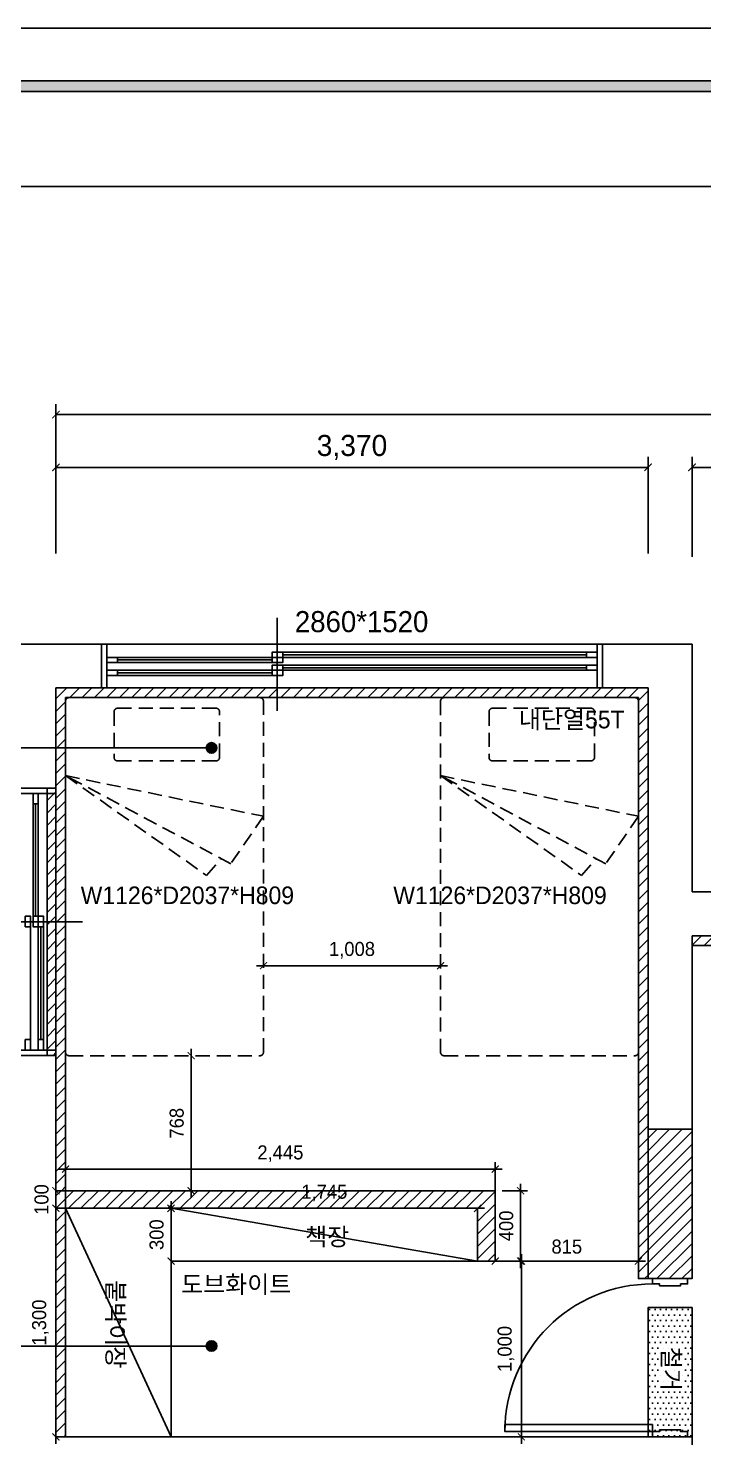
# Model space of a CAD drawing. Header units: inches. Extents: x 45519 to 207552, y -100391 to 47052.
# Drawn here: x 148790 to 152635, y 28388 to 36407 of the extents above; entities that cross this region are included whole.
import ezdxf
from ezdxf.enums import TextEntityAlignment as Align

# ---------------------------------------------------------------- set-up
doc = ezdxf.new("R2010")
doc.units = ezdxf.units.IN
doc.header["$LTSCALE"] = 100
doc.header["$MEASUREMENT"] = 0
doc.header["$PDSIZE"] = 700.071425
doc.linetypes.add('DH-HID2', pattern=[1.2, 0.8, -0.4])
for name, color, linetype in [('0-ELC TEXT', 7, 'Continuous'), ('03-WAL NEW', 3, 'Continuous'), ('07-DIM', 1, 'Continuous'), ('07-DIM WAL', 5, 'Continuous'), ('08-HAT', 8, 'Continuous'), ('2-con', 2, 'Continuous'), ('3.기호.계단선', 30, 'Continuous'), ('4-win', 4, 'Continuous'), ('7', 7, 'Continuous'), ('CO-BATH', 6, 'Continuous'), ('CO-DO-FR', 7, 'Continuous'), ('CO-DOOR', 8, 'Continuous'), ('F-SYM', 7, 'Continuous'), ('FORM(YOURNAME)-11', 1, 'Continuous'), ('FU-FURM', 251, 'DH-HID2'), ('도면층4', 4, 'Continuous'), ('도면층5', 5, 'Continuous'), ('설비', 140, 'Continuous')]:
    doc.layers.add(name, color=color, linetype=linetype)
doc.styles.add('HY 울릉도 L', font='')
doc.styles.add('YOURNAME', font='HY울릉도M.TTF')
doc.styles.add('마감재', font='stylu.ttf')
doc.styles.add('코레일둥고', font='Korail_Round_Gothic_Medium.ttf')
doc.styles.get('HY 울릉도 L').set_extended_font_data('HY울릉도L')
doc.dimstyles.new('40', dxfattribs={"dimscale": 40, "dimtxt": 2, "dimasz": 1, "dimexe": 1, "dimexo": 1, "dimgap": 1, "dimtad": 1, "dimdec": 0, "dimrnd": 0.05, "dimdsep": 46, "dimlunit": 6, "dimtxsty": 'HY 울릉도 L', "dimblk": 'ARCHTICK', "dimcen": 2.5, "dimdle": 1, "dimclrd": 133, "dimclre": 133, "dimclrt": 30, "dimadec": 0, "dimazin": 0, "dimtfac": 1, "dimtdec": 0, "dimtix": 1, "dimtmove": 2, "dimatfit": 3, "dimldrblk": 'ARCHTICK', "dimfxl": 0, "dimlwd": -1, "dimlwe": -1, "dimarcsym": 0})
doc.dimstyles.new('벽치수 Copy of DIM-50', dxfattribs={"dimscale": 60, "dimtxt": 2, "dimasz": 0.7, "dimexe": 1, "dimexo": 1, "dimgap": 0.7, "dimtad": 1, "dimdec": 0, "dimzin": 1, "dimdsep": 46, "dimlunit": 6, "dimtxsty": '마감재', "dimblk": 'ARCHTICK', "dimcen": -0.09, "dimclrd": 1, "dimclre": 1, "dimclrt": 3, "dimadec": 0, "dimazin": 0, "dimtfac": 1, "dimtdec": 0, "dimtix": 1, "dimtmove": 2, "dimatfit": 0, "dimldrblk": 'ARCHTICK', "dimfxl": 0, "dimtolj": 1, "dimtzin": 0, "dimarcsym": 0})
pattern_1 = [(45, (18351.733, 0), (-35.355339, 35.355339), [])]

# ---------------------------------------------------------------- blocks, each defined once
blk = doc.blocks.new('FORM-PLAN')
at = {"layer": 'FORM(YOURNAME)-11'}
h = blk.add_hatch(color=256, dxfattribs=at)
h.dxf.hatch_style = 1
h.paths.add_polyline_path([(-71444, 55115), (10556, 55115), (10556, 54915), (-71444, 54915)])
h.paths.add_polyline_path([(-71444, -2085), (10556, -2085), (10556, -2285), (-71444, -2285)])
at = {"layer": 'Defpoints', "color": 158}
for points in [[(-71444, -2285), (10556, -2285), (10556, 55115), (-71444, 55115)], [(-69444, 53115), (-64, 53115), (-64, 1215), (-69444, 1215)]]:
    blk.add_lwpolyline(points, close=True, dxfattribs=at)
at = {"layer": 'FORM(YOURNAME)-11', "color": 250}
blk.add_lwpolyline([(-72444, -3285), (11556, -3285), (11556, 56115), (-72444, 56115)], close=True, dxfattribs=at)
at = {"layer": 'FORM(YOURNAME)-11'}
blk.add_lwpolyline([(-71444, 55115), (10556, 55115), (10556, 54915), (-71444, 54915)], close=True, dxfattribs=at)
at = {"layer": 'FORM(YOURNAME)-11', "color": 3, "style": 'YOURNAME'}
for tag, height, p in [('1', 450, (9905, 18188)), ('2', 450, (9905, 17544)), ('3', 450, (9905, 16257)), ('4', 450, (9905, 14326)), ('5', 515, (9905, 12009)), ('6', 515, (9905, 9757)), ('7', 515, (9905, 7504)), ('8', 515, (9905, 5252)), ('9', 515, (9905, 2999)), ('10', 515, (5655, 811)), ('11', 515, (9905, 747)), ('12', 515, (5655, -1441)), ('13', 515, (9905, -1441))]:
    blk.add_attdef(tag, text='', height=height, dxfattribs=at).set_placement(p, align=Align.MIDDLE_RIGHT)
blk = doc.blocks.new('*U426')
at = {"layer": 'F-SYM', "xscale": 0.3, "yscale": 0.3, "zscale": 0.3}
blk.add_blockref('FORM-PLAN', (164785.1, 19572.3), dxfattribs=at)
blk = doc.blocks.new('_ArchTick')
at = {"color": 0, "linetype": 'ByBlock', "const_width": 0.15}
blk.add_lwpolyline([(-0.5, -0.5), (0.5, 0.5)], dxfattribs=at)
blk = doc.blocks.new('*D102')
at = {"layer": '07-DIM', "color": 1, "lineweight": -2}
for p, q in [((148947.9, 33418.8), (148947.9, 33968.8)), ((152317.9, 33418.8), (152317.9, 33968.8)), ((152317.9, 33908.8), (148947.9, 33908.8))]:
    blk.add_line(p, q, dxfattribs=at)
at = {"layer": 'Defpoints', "color": 0}
for p in [(148947.9, 33908.8), (148947.9, 33358.8), (152317.9, 33358.8)]:
    blk.add_point(p, dxfattribs=at)
at = {"layer": '07-DIM', "color": 1, "lineweight": -2, "xscale": 42, "yscale": 42, "zscale": 42, "rotation": 180}
blk.add_blockref('_ArchTick', (148947.9, 33908.8), dxfattribs=at)
at = {"layer": '07-DIM', "color": 1, "lineweight": -2, "xscale": 42, "yscale": 42, "zscale": 42}
blk.add_blockref('_ArchTick', (152317.9, 33908.8), dxfattribs=at)
at = {"layer": '07-DIM', "color": 3, "insert": (150632.9, 34022.1), "char_height": 120, "attachment_point": 5, "style": '마감재'}
blk.add_mtext('\\A1;3,370', dxfattribs=at)
blk = doc.blocks.new('*D103')
at = {"layer": '07-DIM', "color": 1, "lineweight": -2}
for p, q in [((148947.9, 33418.8), (148947.9, 34268.8)), ((160117.9, 33418.8), (160117.9, 34268.8)), ((148947.9, 34208.8), (160117.9, 34208.8))]:
    blk.add_line(p, q, dxfattribs=at)
at = {"layer": 'Defpoints', "color": 0}
for p in [(160117.9, 34208.8), (148947.9, 33358.8), (160117.9, 33358.8)]:
    blk.add_point(p, dxfattribs=at)
at = {"layer": '07-DIM', "color": 1, "lineweight": -2, "xscale": 42, "yscale": 42, "zscale": 42, "rotation": 180}
blk.add_blockref('_ArchTick', (148947.9, 34208.8), dxfattribs=at)
at = {"layer": '07-DIM', "color": 1, "lineweight": -2, "xscale": 42, "yscale": 42, "zscale": 42}
blk.add_blockref('_ArchTick', (160117.9, 34208.8), dxfattribs=at)
at = {"layer": '07-DIM', "color": 3, "insert": (154532.9, 34322.1), "char_height": 120, "attachment_point": 5, "style": '마감재'}
blk.add_mtext('\\A1;11,170', dxfattribs=at)
blk = doc.blocks.new('*D104')
at = {"layer": '07-DIM', "color": 1, "lineweight": -2}
for p, q in [((152567.9, 33398.8), (152567.9, 33968.8)), ((156787.9, 33418.8), (156787.9, 33968.8)), ((156787.9, 33908.8), (152567.9, 33908.8))]:
    blk.add_line(p, q, dxfattribs=at)
at = {"layer": 'Defpoints', "color": 0}
for p in [(152567.9, 33908.8), (156787.9, 33358.8), (152567.9, 33338.8)]:
    blk.add_point(p, dxfattribs=at)
at = {"layer": '07-DIM', "color": 1, "lineweight": -2, "xscale": 42, "yscale": 42, "zscale": 42, "rotation": 180}
blk.add_blockref('_ArchTick', (152567.9, 33908.8), dxfattribs=at)
at = {"layer": '07-DIM', "color": 1, "lineweight": -2, "xscale": 42, "yscale": 42, "zscale": 42}
blk.add_blockref('_ArchTick', (156787.9, 33908.8), dxfattribs=at)
at = {"layer": '07-DIM', "color": 3, "insert": (154677.9, 34022.1), "char_height": 120, "attachment_point": 5, "style": '마감재'}
blk.add_mtext('\\A1;4,220', dxfattribs=at)
blk = doc.blocks.new('D-001')
at = {"layer": 'CO-DO-FR'}
for points in [[(0, 200), (0, 0), (30, 0), (30, 40), (40, 40), (40, 160), (30, 160), (30, 200), (0, 200)], [(900, 200), (900, 0), (870, 0), (870, 40), (860, 40), (860, 160), (870, 160), (870, 200), (900, 200)]]:
    blk.add_lwpolyline(points, close=True, dxfattribs=at)
at = {"layer": 'CO-DOOR'}
blk.add_lwpolyline([(830, 1040), (830, 200), (870, 200), (870, 1040)], close=True, dxfattribs=at)
blk.add_arc((870, 200), 840, 90, 180, dxfattribs=at)
blk = doc.blocks.new('F-701')
at = {"layer": 'FU-FURM'}
for p, q in [((-550, -506.5), (252, -1074)), ((390, -1008), (-550, -506.5)), ((-550, -506.5), (576, -738)), ((576, -738), (390, -1008)), ((252, -1074), (336, -978))]:
    blk.add_line(p, q, dxfattribs=at)
for points in [[(-530, -2100), (556, -2100, 0.414214), (576, -2080), (576, -83, 0.414214), (556, -63), (-530, -63, 0.414214), (-550, -83), (-550, -2080, 0.414214)], [(-254, -423), (306, -423, 0.414214), (326, -403), (326, -143, 0.414214), (306, -123), (-254, -123, 0.414214), (-274, -143), (-274, -403, 0.414214)]]:
    blk.add_lwpolyline(points, format="xyb", close=True, dxfattribs=at)
blk = doc.blocks.new('*D132')
at = {"layer": '07-DIM WAL', "color": 133}
for p, q in [((148947.9, 28353.8), (148947.9, 29733.8)), ((148987.9, 29693.8), (148987.9, 29693.8)), ((148987.9, 28393.8), (148987.9, 28393.8))]:
    blk.add_line(p, q, dxfattribs=at)
at = {"layer": 'Defpoints', "color": 0}
for p in [(148947.9, 29693.8), (148947.9, 29693.8), (148947.9, 28393.8)]:
    blk.add_point(p, dxfattribs=at)
at = {"layer": '07-DIM WAL', "color": 133, "xscale": 40, "yscale": 40, "zscale": 40}
for p, rotation in [((148947.9, 29693.8), 90), ((148947.9, 28393.8), 270)]:
    blk.add_blockref('_ArchTick', p, dxfattribs=dict(at, rotation=rotation))
at = {"layer": '07-DIM WAL', "color": 30, "insert": (148859.9, 29043.8), "char_height": 80, "attachment_point": 5, "rotation": 90, "style": 'HY 울릉도 L'}
blk.add_mtext('1,300', dxfattribs=at)
blk = doc.blocks.new('*D133')
at = {"layer": '07-DIM WAL', "color": 133}
for p, q in [((148947.9, 29793.8), (148947.9, 29833.8)), ((148947.9, 29693.8), (148947.9, 29793.8)), ((148987.9, 29793.8), (148987.9, 29793.8)), ((148947.9, 29693.8), (148947.9, 29653.8)), ((148987.9, 29693.8), (148987.9, 29693.8))]:
    blk.add_line(p, q, dxfattribs=at)
at = {"layer": 'Defpoints', "color": 0}
for p in [(148947.9, 29793.8), (148947.9, 29793.8), (148947.9, 29693.8)]:
    blk.add_point(p, dxfattribs=at)
at = {"layer": '07-DIM WAL', "color": 133, "xscale": 40, "yscale": 40, "zscale": 40}
for p, rotation in [((148947.9, 29793.8), 270), ((148947.9, 29693.8), 90)]:
    blk.add_blockref('_ArchTick', p, dxfattribs=dict(at, rotation=rotation))
at = {"layer": '07-DIM WAL', "color": 30, "insert": (148866.2, 29743.8), "char_height": 80, "attachment_point": 5, "rotation": 90, "style": 'HY 울릉도 L'}
blk.add_mtext('100', dxfattribs=at)
blk = doc.blocks.new('*D134')
at = {"layer": '07-DIM WAL', "color": 133}
blk.add_line((150088.9, 31073.9), (151176.9, 31073.9), dxfattribs=at)
at = {"layer": 'Defpoints', "color": 0}
for p in [(150128.9, 31073.9), (151136.9, 31073.9), (151136.9, 31073.9)]:
    blk.add_point(p, dxfattribs=at)
at = {"layer": '07-DIM WAL', "color": 133, "xscale": 40, "yscale": 40, "zscale": 40, "rotation": 180}
blk.add_blockref('_ArchTick', (150128.9, 31073.9), dxfattribs=at)
at = {"layer": '07-DIM WAL', "color": 133, "xscale": 40, "yscale": 40, "zscale": 40}
blk.add_blockref('_ArchTick', (151136.9, 31073.9), dxfattribs=at)
at = {"layer": '07-DIM WAL', "color": 30, "insert": (150632.9, 31161.8), "char_height": 80, "attachment_point": 5, "style": 'HY 울릉도 L'}
blk.add_mtext('1,008', dxfattribs=at)
blk = doc.blocks.new('*D135')
at = {"layer": '07-DIM WAL', "color": 133}
for p, q in [((151592.4, 29833.8), (151592.4, 29353.8)), ((151487.9, 29793.8), (151632.4, 29793.8)), ((151437.9, 29393.8), (151632.4, 29393.8))]:
    blk.add_line(p, q, dxfattribs=at)
at = {"layer": 'Defpoints', "color": 0}
for p in [(151447.9, 29793.8), (151397.9, 29393.8), (151592.4, 29393.8)]:
    blk.add_point(p, dxfattribs=at)
at = {"layer": '07-DIM WAL', "color": 133, "xscale": 40, "yscale": 40, "zscale": 40}
for p, rotation in [((151592.4, 29793.8), 90), ((151592.4, 29393.8), 270)]:
    blk.add_blockref('_ArchTick', p, dxfattribs=dict(at, rotation=rotation))
at = {"layer": '07-DIM WAL', "color": 30, "insert": (151510.7, 29593.8), "char_height": 80, "attachment_point": 5, "rotation": 90, "style": 'HY 울릉도 L'}
blk.add_mtext('400', dxfattribs=at)
blk = doc.blocks.new('*D137')
at = {"layer": '07-DIM WAL', "color": 133}
blk.add_line((151387.9, 29693.8), (149562.9, 29693.8), dxfattribs=at)
at = {"layer": 'Defpoints', "color": 0}
for p in [(149602.9, 29693.8), (149602.9, 29693.8), (151347.9, 29693.8)]:
    blk.add_point(p, dxfattribs=at)
at = {"layer": '07-DIM WAL', "color": 133, "xscale": 40, "yscale": 40, "zscale": 40, "rotation": 180}
blk.add_blockref('_ArchTick', (149602.9, 29693.8), dxfattribs=at)
at = {"layer": '07-DIM WAL', "color": 133, "xscale": 40, "yscale": 40, "zscale": 40}
blk.add_blockref('_ArchTick', (151347.9, 29693.8), dxfattribs=at)
at = {"layer": '07-DIM WAL', "color": 30, "insert": (150475.4, 29780.9), "char_height": 80, "attachment_point": 5, "style": 'HY 울릉도 L'}
blk.add_mtext('1,745', dxfattribs=at)
blk = doc.blocks.new('*D138')
at = {"layer": '07-DIM WAL', "color": 133}
for p, q in [((151596.9, 29433.8), (151596.9, 28353.8)), ((151494, 29393.8), (151636.9, 29393.8)), ((151487.9, 28393.8), (151636.9, 28393.8))]:
    blk.add_line(p, q, dxfattribs=at)
at = {"layer": 'Defpoints', "color": 0}
for p in [(151454, 29393.8), (151447.9, 28393.8), (151596.9, 28393.8)]:
    blk.add_point(p, dxfattribs=at)
at = {"layer": '07-DIM WAL', "color": 133, "xscale": 40, "yscale": 40, "zscale": 40}
for p, rotation in [((151596.9, 29393.8), 90), ((151596.9, 28393.8), 270)]:
    blk.add_blockref('_ArchTick', p, dxfattribs=dict(at, rotation=rotation))
at = {"layer": '07-DIM WAL', "color": 30, "insert": (151509, 28893.8), "char_height": 80, "attachment_point": 5, "rotation": 90, "style": 'HY 울릉도 L'}
blk.add_mtext('1,000', dxfattribs=at)
blk = doc.blocks.new('*D136')
at = {"layer": '07-DIM WAL', "color": 133}
for p, q in [((149717.5, 30601.8), (149717.5, 29753.8)), ((149757.5, 30561.8), (149757.5, 30561.8)), ((149757.5, 29793.8), (149757.5, 29793.8))]:
    blk.add_line(p, q, dxfattribs=at)
at = {"layer": 'Defpoints', "color": 0}
for p in [(149717.5, 30561.8), (149717.5, 29793.8), (149717.5, 29793.8)]:
    blk.add_point(p, dxfattribs=at)
at = {"layer": '07-DIM WAL', "color": 133, "xscale": 40, "yscale": 40, "zscale": 40}
for p, rotation in [((149717.5, 30561.8), 90), ((149717.5, 29793.8), 270)]:
    blk.add_blockref('_ArchTick', p, dxfattribs=dict(at, rotation=rotation))
at = {"layer": '07-DIM WAL', "color": 30, "insert": (149635.7, 30177.8), "char_height": 80, "attachment_point": 5, "rotation": 90, "style": 'HY 울릉도 L'}
blk.add_mtext('768', dxfattribs=at)
blk = doc.blocks.new('vudauseh2')
at = {"layer": '08-HAT'}
h = blk.add_hatch(dxfattribs=at)
h.set_pattern_fill('DOTS', color=10, scale=500)
h.set_pattern_definition([(0, (95733.026, -17820), (15.625, 31.25), [0, -31.25])])
h.paths.add_polyline_path([(177517.9, 10573.8), (177767.9, 10573.8), (177767.9, 11308.8), (177517.9, 11308.8)])
at = {"color": 10}
blk.add_lwpolyline([(177517.9, 10573.8), (177767.9, 10573.8), (177767.9, 11308.8), (177517.9, 11308.8)], close=True, dxfattribs=at)
at = {"layer": '2-con'}
for p, q in [((173897.9, 15083.8), (174407.9, 15083.8)), ((174407.9, 14833.8), (174407.9, 15083.8)), ((177257.9, 15083.8), (177767.9, 15083.8)), ((177257.9, 14833.8), (177257.9, 15083.8)), ((177767.9, 13673.8), (177767.9, 15083.8)), ((174147.9, 14833.8), (174407.9, 14833.8)), ((174147.9, 14263.8), (174147.9, 14833.8)), ((177257.9, 14833.8), (177517.9, 14833.8)), ((177517.9, 12323.8), (177517.9, 14833.8)), ((173897.9, 14263.8), (174147.9, 14263.8)), ((177767.9, 13673.8), (178087.9, 13673.8)), ((177767.9, 12323.8), (177767.9, 13423.8)), ((177767.9, 13423.8), (178087.9, 13423.8)), ((173897.9, 12743.8), (174147.9, 12743.8)), ((174147.9, 10573.8), (174147.9, 12743.8)), ((177517.9, 12323.8), (177767.9, 12323.8)), ((177767.9, 10573.8), (177767.9, 10428.8))]:
    blk.add_line(p, q, dxfattribs=at)
blk.add_lwpolyline([(177767.9, 10573.8), (174147.9, 10573.8)], dxfattribs=at)
at = {"layer": '4-win'}
for points in [[(174407.9, 15083.8), (174407.9, 14833.8), (177257.9, 14833.8), (177257.9, 15083.8)], [(174407.9, 15083.8), (174407.9, 14833.8), (174437.9, 14833.8), (174437.9, 15083.8)], [(177227.9, 15083.8), (177227.9, 14833.8), (177257.9, 14833.8), (177257.9, 15083.8)], [(173897.9, 12743.8), (174147.9, 12743.8), (174147.9, 14263.8), (173897.9, 14263.8)], [(173897.9, 14233.8), (174147.9, 14233.8), (174147.9, 14263.8), (173897.9, 14263.8)], [(173897.9, 12743.8), (174147.9, 12743.8), (174147.9, 12773.8), (173897.9, 12773.8)]]:
    blk.add_lwpolyline(points, close=True, dxfattribs=at)
at = {"layer": '도면층4'}
for p, q in [((175407.9, 15233), (175407.9, 14703)), ((174407.9, 15083.8), (177257.9, 15083.8)), ((175439.2, 15023), (177167.9, 15023)), ((174497.9, 14993), (175379.2, 14993)), ((174497.9, 14919.2), (175379.2, 14919.2)), ((175439.2, 14949.2), (177167.9, 14949.2)), ((174032.5, 13535.1), (174032.5, 14173.8)), ((173728.7, 13503.8), (174298.7, 13503.8)), ((174062.5, 12833.8), (174062.5, 13475.1))]:
    blk.add_line(p, q, dxfattribs=at)
for points in [[(174437.9, 14978), (174437.9, 15008), (174497.9, 15008), (174497.9, 14978)], [(175379.2, 15008), (175379.2, 15038), (175439.2, 15038), (175439.2, 15008)], [(175379.2, 14978), (175379.2, 15008), (175439.2, 15008), (175439.2, 14978)], [(177167.9, 15008), (177167.9, 15038), (177227.9, 15038), (177227.9, 15008)], [(174437.9, 14904.2), (174437.9, 14934.2), (174497.9, 14934.2), (174497.9, 14904.2)], [(175379.2, 14934.2), (175379.2, 14964.2), (175439.2, 14964.2), (175439.2, 14934.2)], [(175379.2, 14904.2), (175379.2, 14934.2), (175439.2, 14934.2), (175439.2, 14904.2)], [(177167.9, 14934.2), (177167.9, 14964.2), (177227.9, 14964.2), (177227.9, 14934.2)], [(174047.5, 14173.8), (174017.5, 14173.8), (174017.5, 14233.8), (174047.5, 14233.8)], [(174003.7, 13475.1), (173973.7, 13475.1), (173973.7, 13535.1), (174003.7, 13535.1)], [(174047.5, 13475.1), (174017.5, 13475.1), (174017.5, 13535.1), (174047.5, 13535.1)], [(174077.5, 13475.1), (174047.5, 13475.1), (174047.5, 13535.1), (174077.5, 13535.1)], [(174003.7, 12773.8), (173973.7, 12773.8), (173973.7, 12833.8), (174003.7, 12833.8)], [(174077.5, 12773.8), (174047.5, 12773.8), (174047.5, 12833.8), (174077.5, 12833.8)]]:
    blk.add_lwpolyline(points, close=True, dxfattribs=at)
at = {"layer": '도면층5'}
for p, q in [((175379.2, 15008), (174497.9, 15008)), ((177167.9, 15038), (175439.2, 15038)), ((177167.9, 15008), (175439.2, 15008)), ((175379.2, 14978), (174497.9, 14978)), ((175379.2, 14934.2), (174497.9, 14934.2)), ((177167.9, 14964.2), (175439.2, 14964.2)), ((177167.9, 14934.2), (175439.2, 14934.2)), ((175379.2, 14904.2), (174497.9, 14904.2)), ((174017.5, 14173.8), (174017.5, 13535.1)), ((174047.5, 14173.8), (174047.5, 13535.1)), ((174003.7, 13475.1), (174003.7, 12833.8)), ((174047.5, 13475.1), (174047.5, 12833.8)), ((174077.5, 13475.1), (174077.5, 12833.8))]:
    blk.add_line(p, q, dxfattribs=at)
at = {"layer": '도면층4', "style": '코레일둥고'}
blk.add_text('2860*1520', height=120, dxfattribs=at).set_placement((175507.9, 15151.1))
blk = doc.blocks.new('*D143')
at = {"layer": '07-DIM WAL', "color": 133}
for p, q in [((149602.9, 29733.8), (149602.9, 29353.8)), ((149642.9, 29693.8), (149642.9, 29693.8)), ((149642.9, 29393.8), (149642.9, 29393.8))]:
    blk.add_line(p, q, dxfattribs=at)
at = {"layer": 'Defpoints', "color": 0}
for p in [(149602.9, 29693.8), (149602.9, 29393.8), (149602.9, 29393.8)]:
    blk.add_point(p, dxfattribs=at)
at = {"layer": '07-DIM WAL', "color": 133, "xscale": 40, "yscale": 40, "zscale": 40}
for p, rotation in [((149602.9, 29693.8), 90), ((149602.9, 29393.8), 270)]:
    blk.add_blockref('_ArchTick', p, dxfattribs=dict(at, rotation=rotation))
at = {"layer": '07-DIM WAL', "color": 30, "insert": (149521.1, 29543.8), "char_height": 80, "attachment_point": 5, "rotation": 90, "style": 'HY 울릉도 L'}
blk.add_mtext('300', dxfattribs=at)
blk = doc.blocks.new('*D150')
at = {"layer": '07-DIM WAL', "color": 133}
blk.add_line((151407.9, 29393.8), (152302.9, 29393.8), dxfattribs=at)
at = {"layer": 'Defpoints', "color": 0}
for p in [(151447.9, 29393.8), (152262.9, 29393.8), (152262.9, 29393.8)]:
    blk.add_point(p, dxfattribs=at)
at = {"layer": '07-DIM WAL', "color": 133, "xscale": 40, "yscale": 40, "zscale": 40, "rotation": 180}
blk.add_blockref('_ArchTick', (151447.9, 29393.8), dxfattribs=at)
at = {"layer": '07-DIM WAL', "color": 133, "xscale": 40, "yscale": 40, "zscale": 40}
blk.add_blockref('_ArchTick', (152262.9, 29393.8), dxfattribs=at)
at = {"layer": '07-DIM WAL', "color": 30, "insert": (151855.4, 29475.6), "char_height": 80, "attachment_point": 5, "style": 'HY 울릉도 L'}
blk.add_mtext('815', dxfattribs=at)
blk = doc.blocks.new('*D236')
at = {"layer": '07-DIM WAL', "color": 133}
for p, q in [((151487.9, 29916.6), (148962.9, 29916.6)), ((149002.9, 29433.8), (149002.9, 29956.6)), ((151447.9, 29733.8), (151447.9, 29956.6))]:
    blk.add_line(p, q, dxfattribs=at)
at = {"layer": 'Defpoints', "color": 0}
for p in [(149002.9, 29916.6), (151447.9, 29693.8), (149002.9, 29393.8)]:
    blk.add_point(p, dxfattribs=at)
at = {"layer": '07-DIM WAL', "color": 133, "xscale": 40, "yscale": 40, "zscale": 40, "rotation": 180}
blk.add_blockref('_ArchTick', (149002.9, 29916.6), dxfattribs=at)
at = {"layer": '07-DIM WAL', "color": 133, "xscale": 40, "yscale": 40, "zscale": 40}
blk.add_blockref('_ArchTick', (151447.9, 29916.6), dxfattribs=at)
at = {"layer": '07-DIM WAL', "color": 30, "insert": (150225.4, 30004.5), "char_height": 80, "attachment_point": 5, "style": 'HY 울릉도 L'}
blk.add_mtext('2,445', dxfattribs=at)

msp = doc.modelspace()

# ---------------------------------------------------------------- hatches: boundary and pattern name
at = {"layer": '0-ELC TEXT'}
h = msp.add_hatch(color=256, dxfattribs=at)
h.dxf.hatch_style = 1
edge = h.paths.add_edge_path()
edge.add_arc((149833.5, 32312.8), 30, 0, 360)
h = msp.add_hatch(color=256, dxfattribs=at)
h.dxf.hatch_style = 1
edge = h.paths.add_edge_path()
edge.add_arc((149833.5, 28910.5), 30, 0, 360)
at = {"layer": '03-WAL NEW'}
h = msp.add_hatch(dxfattribs=at)
h.set_pattern_fill('_USER', color=256, scale=50, angle=45, pattern_type=0)
h.set_pattern_definition([(45, (0, 0), (-35.355339, 35.355339), [])])
h.paths.add_polyline_path([(148947.9, 30563.8), (148947.9, 32083.8), (148897.9, 32083.8), (148897.9, 30563.8)])
h = msp.add_hatch(dxfattribs=at)
h.set_pattern_fill('_USER', color=256, scale=50, angle=45, pattern_type=0)
h.set_pattern_definition(pattern_1)
h.paths.add_polyline_path([(152317.9, 29293.8), (152567.9, 29293.8), (152567.9, 30143.8), (152317.9, 30143.8)])
h = msp.add_hatch(dxfattribs=at)
h.set_pattern_fill('_USER', color=256, scale=50, angle=45, pattern_type=0)
h.set_pattern_definition([(45, (0, 105), (-35.355339, 35.355339), [])])
edge = h.paths.add_edge_path()
edge.add_line((148947.9, 29793.8), (151447.9, 29793.8))
edge.add_line((151447.9, 29793.8), (151447.9, 29693.8))
edge.add_line((151447.9, 29693.8), (151447.9, 29443.8))
edge.add_arc((151397.9, 29443.8), 50, -90, 0, ccw=False)
edge.add_line((151397.9, 29393.8), (151347.9, 29393.8))
edge.add_line((151347.9, 29393.8), (151347.9, 29693.8))
edge.add_line((151347.9, 29693.8), (148947.9, 29693.8))
edge.add_line((148947.9, 29693.8), (148947.9, 29793.8))
at = {"layer": '3.기호.계단선'}
h = msp.add_hatch(dxfattribs=at)
h.set_pattern_fill('_USER', color=256, scale=50, angle=45, pattern_type=0)
h.set_pattern_definition(pattern_1)
h.paths.add_polyline_path([(148947.9, 29793.8), (149002.9, 29793.8), (149002.9, 32598.8), (152262.9, 32598.8), (152262.9, 29293.8), (152317.9, 29293.8), (152317.9, 32653.8), (148947.9, 32653.8)])
h.paths.add_polyline_path([(149002.9, 29693.8), (148947.9, 29693.8), (148947.9, 28393.8), (149002.9, 28393.8)])
h = msp.add_hatch(dxfattribs=at)
h.set_pattern_fill('_USER', color=256, scale=50, angle=45, pattern_type=0)
h.set_pattern_definition(pattern_1)
h.paths.add_polyline_path([(152567.9, 31243.8), (156787.9, 31243.8), (156787.9, 31188.8), (152567.9, 31188.8)])

# ---------------------------------------------------------------- linework, layer by layer
at = {"layer": '0-ELC TEXT'}
for p, q in [((148498.1, 32312.8), (149833.5, 32312.8)), ((148498.1, 28910.5), (149833.5, 28910.5))]:
    msp.add_line(p, q, dxfattribs=at)
for centre in [(149833.5, 32312.8), (149833.5, 28910.5)]:
    msp.add_circle(centre, 30, dxfattribs=at)
at = {"layer": '03-WAL NEW'}
for points in [[(148947.9, 30563.8), (148947.9, 32083.8), (148897.9, 32083.8), (148897.9, 30563.8), (148947.9, 30563.8)], [(148947.9, 29793.8), (151447.9, 29793.8), (151447.9, 29393.8), (151347.9, 29393.8), (151347.9, 29693.8), (148947.9, 29693.8), (148947.9, 29793.8)]]:
    msp.add_lwpolyline(points, dxfattribs=at)
msp.add_lwpolyline([(152317.9, 29293.8), (152567.9, 29293.8), (152567.9, 30143.8), (152317.9, 30143.8)], close=True, dxfattribs=at)
at = {"layer": '3.기호.계단선'}
for points in [[(152317.9, 29293.8), (152317.9, 32653.8), (148947.9, 32653.8), (148947.9, 28393.8), (149002.9, 28393.8), (149002.9, 29693.8)], [(149002.9, 29793.8), (149002.9, 32598.8), (152262.9, 32598.8), (152262.9, 29293.8), (152317.9, 29293.8)], [(152567.9, 31243.8), (156787.9, 31243.8), (156787.9, 31188.8), (152567.9, 31188.8), (152567.9, 31243.8)]]:
    msp.add_lwpolyline(points, dxfattribs=at)
at = {"layer": 'CO-BATH'}
for p, q in [((149002.9, 29693.8), (149602.9, 28393.8)), ((149602.9, 29693.8), (151347.9, 29393.8))]:
    msp.add_line(p, q, dxfattribs=at)
msp.add_lwpolyline([(149002.9, 29693.8), (149002.9, 28393.8), (149602.9, 28393.8), (149602.9, 29693.8)], close=True, dxfattribs=at)
msp.add_lwpolyline([(151347.9, 29393.8), (149602.9, 29393.8), (149602.9, 29693.8), (151347.9, 29693.8), (151347.9, 29393.8)], dxfattribs=at)

# ---------------------------------------------------------------- block references
msp.add_blockref('vudauseh2', (-25200, 17820))
at = {"layer": '7'}
msp.add_blockref('*U426', (0, 0), dxfattribs=at)
at = {"layer": 'CO-DOOR', "xscale": -1, "rotation": 90}
msp.add_blockref('D-001', (152542.9, 29293.8), dxfattribs=at)
at = {"layer": 'FU-FURM'}
for p in [(149552.9, 32661.8), (151686.9, 32661.8)]:
    msp.add_blockref('F-701', p, dxfattribs=at)

# ---------------------------------------------------------------- texts
at = {"layer": '0-ELC TEXT', "style": '코레일둥고'}
for s, p in [('W1126*D2037*H809', (149088.8, 31424.4)), ('W1126*D2037*H809', (150867.9, 31424.4)), ('책장', (150365.9, 29482))]:
    msp.add_text(s, height=100, dxfattribs=at).set_placement(p)
msp.add_text('붙박이장', height=100, rotation=270, dxfattribs=at).set_placement((149238.3, 29285.5))
at = {"layer": '0-ELC TEXT', "color": 10, "style": '코레일둥고'}
msp.add_text('철거', height=100, rotation=270, dxfattribs=at).set_placement((152398.9, 28905.9))
at = {"layer": '3.기호.계단선', "style": '코레일둥고'}
msp.add_text('내단열55T', height=100, dxfattribs=at).set_placement((151582.7, 32424))
at = {"layer": '설비', "color": 140, "style": '코레일둥고'}
msp.add_text('도브화이트', height=100, dxfattribs=at).set_placement((149660.2, 29211.5))

# ---------------------------------------------------------------- dimensions: what is measured, and where the dimension line sits
at = {"layer": '07-DIM'}
for base, p1, p2, picture, middle in [((160117.9, 34208.8), (148947.9, 33358.8), (160117.9, 33358.8), '*D103', (154532.9, 34322.1)), ((148947.9, 33908.8), (152317.9, 33358.8), (148947.9, 33358.8), '*D102', (150632.9, 34022.1)), ((152567.9, 33908.8), (156787.9, 33358.8), (152567.9, 33338.8), '*D104', (154677.9, 34022.1))]:
    dim = msp.add_linear_dim(base=base, p1=p1, p2=p2, dimstyle='벽치수 Copy of DIM-50', dxfattribs=at)
    dim.commit()
    dim.dimension.update_dxf_attribs({"geometry": picture, "text_midpoint": middle})
at = {"layer": '07-DIM WAL'}
for base, p1, p2, picture, middle in [((151136.9, 31073.9), (150128.9, 31073.9), (151136.9, 31073.9), '*D134', (150632.9, 31161.8)), ((149002.9, 29916.6), (151447.9, 29693.8), (149002.9, 29393.8), '*D236', (150225.4, 30004.5))]:
    dim = msp.add_linear_dim(base=base, p1=p1, p2=p2, dimstyle='40', dxfattribs=at)
    dim.commit()
    dim.dimension.update_dxf_attribs({"geometry": picture, "text_midpoint": middle})
for base, p1, p2, picture, middle in [((149717.5, 29793.8), (149717.5, 30561.8), (149717.5, 29793.8), '*D136', (149635.7, 30177.8)), ((149602.9, 29393.8), (149602.9, 29693.8), (149602.9, 29393.8), '*D143', (149521.1, 29543.8)), ((151596.9, 28393.8), (151454, 29393.8), (151447.9, 28393.8), '*D138', (151509, 28893.8))]:
    dim = msp.add_linear_dim(base=base, p1=p1, p2=p2, angle=90, dimstyle='40', override={"dimfxl": 1.25}, dxfattribs=at)
    dim.commit()
    dim.dimension.update_dxf_attribs({"geometry": picture, "text_midpoint": middle})
for base, p1, p2, picture, middle in [((148947.9, 29793.8), (148947.9, 29693.8), (148947.9, 29793.8), '*D133', (148866.2, 29743.8)), ((151592.4, 29393.8), (151447.9, 29793.8), (151397.9, 29393.8), '*D135', (151510.7, 29593.8)), ((148947.9, 29693.8), (148947.9, 28393.8), (148947.9, 29693.8), '*D132', (148859.9, 29043.8))]:
    dim = msp.add_linear_dim(base=base, p1=p1, p2=p2, angle=90, dimstyle='40', dxfattribs=at)
    dim.commit()
    dim.dimension.update_dxf_attribs({"geometry": picture, "text_midpoint": middle})
for base, p1, p2, picture, middle in [((149602.9, 29693.8), (151347.9, 29693.8), (149602.9, 29693.8), '*D137', (150475.4, 29780.9)), ((152262.9, 29393.8), (151447.9, 29393.8), (152262.9, 29393.8), '*D150', (151855.4, 29475.6))]:
    dim = msp.add_linear_dim(base=base, p1=p1, p2=p2, dimstyle='40', override={"dimfxl": 1.25}, dxfattribs=at)
    dim.commit()
    dim.dimension.update_dxf_attribs({"geometry": picture, "text_midpoint": middle})

doc.saveas('drawing.dxf')
